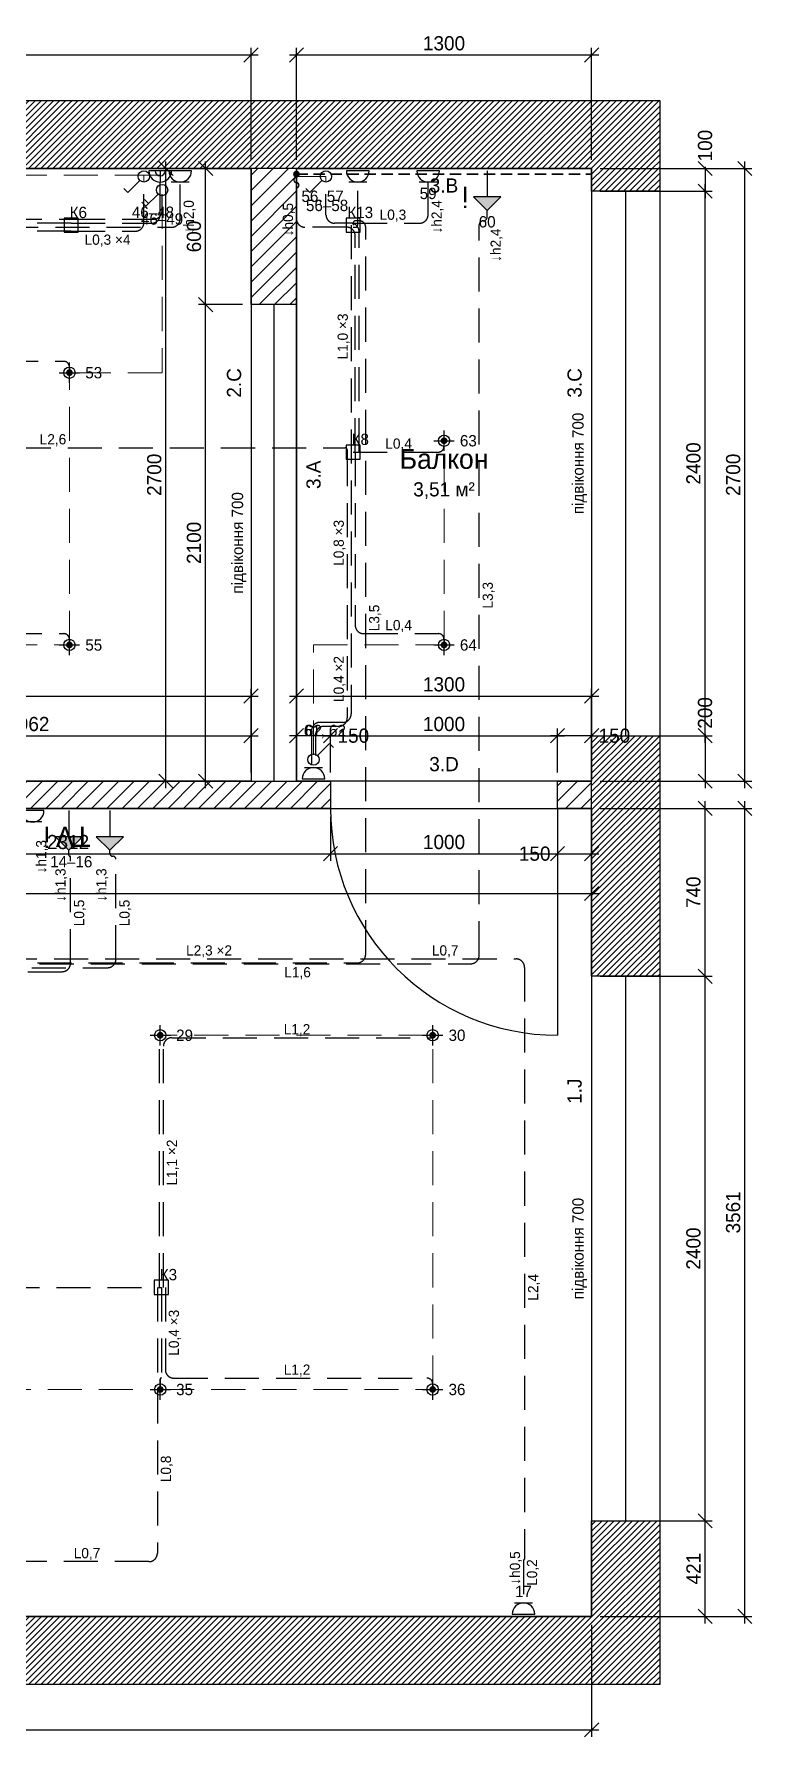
# Model space of a CAD drawing. Header units: millimetres. Extents: x -1100 to 7951, y -541 to 6973.
# Drawn here: x 4789 to 7951, y -531 to 6973 of the extents above; entities that cross this region are included whole.
import ezdxf
from ezdxf.enums import TextEntityAlignment as Align

# ---------------------------------------------------------------- set-up
doc = ezdxf.new("R2010")
doc.units = ezdxf.units.MM
doc.linetypes.add('E_CABLE_DASH', pattern=[225, 150, -75])
doc.linetypes.add('E_LED_DASH', pattern=[75, 50, -25])
doc.layers.add('A-AREA', color=8, linetype='Continuous', plot=False)
for name, color, linetype in [('A-DIMS', 2, 'Continuous'), ('A-DOOR', 3, 'Continuous'), ('A-TEXT', 7, 'Continuous'), ('A-WALL', 7, 'Continuous'), ('A-WIND', 4, 'Continuous'), ('E-DATA', 140, 'Continuous'), ('E-LED', 221, 'E_LED_DASH'), ('E-LIGHT', 6, 'Continuous'), ('E-LINK', 5, 'E_CABLE_DASH'), ('E-SOCKET', 1, 'Continuous'), ('E-SWITCH', 5, 'Continuous'), ('E-TEXT', 7, 'Continuous'), ('L-TEXT', 7, 'Continuous'), ('W-BOX', 1, 'Continuous'), ('W-CABLE-DEVICE', 1, 'E_CABLE_DASH'), ('W-CABLE-LIGHT', 1, 'E_CABLE_DASH'), ('W-CABLE-LOW', 1, 'E_CABLE_DASH'), ('W-CABLE-SOCKET', 1, 'E_CABLE_DASH'), ('W-TEXT', 7, 'Continuous')]:
    doc.layers.add(name, color=color, linetype=linetype)
doc.styles.add('PLEX_LIGHT', font='IBMPlexSans-Light.ttf')
doc.dimstyles.new('PLAN', dxfattribs={"dimscale": 25, "dimtxt": 2.5, "dimasz": 2.5, "dimexe": 1.25, "dimexo": 1.5, "dimgap": 0.8, "dimtad": 1, "dimdec": 0, "dimtxsty": 'PLEX_LIGHT', "dimtsz": 1.25, "dimcen": 2.5, "dimdle": 1.25, "dimclrd": 2, "dimclre": 2, "dimclrt": 2, "dimazin": 3, "dimtfac": 1, "dimtmove": 0, "dimatfit": 3})

# ---------------------------------------------------------------- blocks, each defined once
blk = doc.blocks.new('E_SOCKET')
at = {"color": 0}
for p, q in [((-2, 0.4), (2, 0.4)), ((-1.6, 2.4), (1.6, 2.4))]:
    blk.add_line(p, q, dxfattribs=at)
blk.add_arc((0, 0.4), 2, 0, 180, dxfattribs=at)
at = {"style": 'PLEX_LIGHT', "flags": 1}
for tag in ['GROUP', 'H', 'ID']:
    blk.add_attdef(tag, (0, 0), '', height=2, dxfattribs=at)
blk = doc.blocks.new('E_DATA')
h = blk.add_hatch(color=0)
h.dxf.hatch_style = 1
h.paths.add_polyline_path([(-2.4, 5), (2.4, 5), (0, 7.4)])
at = {"color": 0}
blk.add_line((0, 0.4), (0, 5), dxfattribs=at)
blk.add_lwpolyline([(-2.4, 5), (2.4, 5), (0, 7.4)], close=True, dxfattribs=at)
at = {"color": 0, "style": 'PLEX_LIGHT'}
blk.add_text('i', height=3.6, dxfattribs=at).set_placement((3.36, 5), align=Align.MIDDLE_LEFT)
at = {"style": 'PLEX_LIGHT', "flags": 1}
for tag in ['GROUP', 'H', 'ID']:
    blk.add_attdef(tag, (0, 0), '', height=2, dxfattribs=at)
blk = doc.blocks.new('E_TV')
h = blk.add_hatch(color=0)
h.dxf.hatch_style = 1
h.paths.add_polyline_path([(-2.4, 5), (2.4, 5), (0, 7.4)])
at = {"color": 0}
blk.add_line((0, 0.4), (0, 5), dxfattribs=at)
blk.add_lwpolyline([(-2.4, 5), (2.4, 5), (0, 7.4)], close=True, dxfattribs=at)
at = {"color": 0, "style": 'PLEX_LIGHT'}
blk.add_text('TV', height=3.6, dxfattribs=at).set_placement((3.36, 5), align=Align.MIDDLE_LEFT)
at = {"style": 'PLEX_LIGHT', "flags": 1}
for tag in ['GROUP', 'H', 'ID']:
    blk.add_attdef(tag, (0, 0), '', height=2, dxfattribs=at)
blk = doc.blocks.new('E_DOWNLIGHT')
h = blk.add_hatch(color=0)
h.dxf.hatch_style = 1
edge = h.paths.add_edge_path()
edge.add_arc((0, 0), 0.6, 0, 360)
at = {"color": 0}
for p, q in [((-1.8, 0), (1.8, 0)), ((0, -1.8), (0, 1.8))]:
    blk.add_line(p, q, dxfattribs=at)
blk.add_circle((0, 0), 1, dxfattribs=at)
at = {"style": 'PLEX_LIGHT', "flags": 1}
for tag in ['GROUP', 'H', 'ID']:
    blk.add_attdef(tag, (0, 0), '', height=2, dxfattribs=at)
blk = doc.blocks.new('E_SCONCE')
at = {"color": 0}
for p, q in [((-2, 0.4), (2, 0.4)), ((0, 0.4), (0, 2.4))]:
    blk.add_line(p, q, dxfattribs=at)
for radius in [2, 0.9]:
    blk.add_arc((0, 0.4), radius, 0, 180, dxfattribs=at)
at = {"style": 'PLEX_LIGHT', "flags": 1}
for tag in ['GROUP', 'H', 'ID']:
    blk.add_attdef(tag, (0, 0), '', height=2, dxfattribs=at)
blk = doc.blocks.new('E_SWITCH')
at = {"color": 0}
for p, q in [((0.71, 2.11), (2.83, 4.23)), ((2.83, 4.23), (3.54, 3.52))]:
    blk.add_line(p, q, dxfattribs=at)
blk.add_circle((0, 1.4), 1, dxfattribs=at)
at = {"style": 'PLEX_LIGHT', "flags": 1}
for tag in ['GROUP', 'H', 'ID']:
    blk.add_attdef(tag, (0, 0), '', height=2, dxfattribs=at)
blk = doc.blocks.new('E_PASS_SWITCH')
at = {"color": 0}
for p, q in [((0.71, 2.11), (2.83, 4.23)), ((2.4, 3.8), (3.11, 3.1)), ((2.83, 4.23), (3.54, 3.52))]:
    blk.add_line(p, q, dxfattribs=at)
blk.add_circle((0, 1.4), 1, dxfattribs=at)
at = {"style": 'PLEX_LIGHT', "flags": 1}
for tag in ['GROUP', 'H', 'ID']:
    blk.add_attdef(tag, (0, 0), '', height=2, dxfattribs=at)
blk = doc.blocks.new('E_LED_OUTPUT')
h = blk.add_hatch(color=0)
h.dxf.hatch_style = 1
edge = h.paths.add_edge_path()
edge.add_arc((0, 1), 0.6, 0, 360)
at = {"color": 0}
for centre, start, end in [((0, 2.95), 90, 270), ((0, 2.05), 270, 90)]:
    blk.add_arc(centre, 0.45, start, end, dxfattribs=at)
at = {"style": 'PLEX_LIGHT', "flags": 1}
for tag in ['GROUP', 'H', 'ID']:
    blk.add_attdef(tag, (0, 0), '', height=2, dxfattribs=at)

msp = doc.modelspace()

# ---------------------------------------------------------------- hatches: boundary and pattern name
at = {"layer": 'A-WALL'}
h = msp.add_hatch(dxfattribs=at)
h.set_pattern_fill('ANSI31', scale=6)
h.paths.add_polyline_path([(5945, 6381), (5745, 6381), (1903, 6381), (1783, 6381), (1783, 6681), (5745, 6681), (5945, 6681)])
h = msp.add_hatch(dxfattribs=at)
h.set_pattern_fill('ANSI31', scale=6)
h.paths.add_polyline_path([(7545, 6681), (7545, 6381), (7245, 6381), (5945, 6381), (5945, 6681), (7245, 6681)])
h = msp.add_hatch(dxfattribs=at)
h.set_pattern_fill('ANSI31', scale=15)
h.paths.add_polyline_path([(5745, 5781), (5745, 6381), (5945, 6381), (5945, 5781)])
h = msp.add_hatch(dxfattribs=at)
h.set_pattern_fill('ANSI31', scale=6)
h.paths.add_polyline_path([(7245, 6381), (7545, 6381), (7545, 6281), (7245, 6281)])
h = msp.add_hatch(dxfattribs=at)
h.set_pattern_fill('ANSI31', scale=6)
h.paths.add_polyline_path([(7245, 3881), (7545, 3881), (7545, 3681), (7245, 3681)])
h = msp.add_hatch(dxfattribs=at)
h.set_pattern_fill('ANSI31', scale=15)
h.paths.add_polyline_path([(6095, 3681), (6095, 3561), (5945, 3561), (5745, 3561), (3783, 3561), (3783, 3681), (5745, 3681), (5945, 3681)])
h = msp.add_hatch(dxfattribs=at)
h.set_pattern_fill('ANSI31', scale=15)
h.paths.add_polyline_path([(7095, 3681), (7245, 3681), (7245, 3561), (7095, 3561)])
h = msp.add_hatch(dxfattribs=at)
h.set_pattern_fill('ANSI31', scale=6)
h.paths.add_polyline_path([(7245, 2821), (7245, 3561), (7245, 3681), (7545, 3681), (7545, 3561), (7545, 2821)])
h = msp.add_hatch(dxfattribs=at)
h.set_pattern_fill('ANSI31', scale=6)
h.paths.add_polyline_path([(7245, 0), (7245, 421), (7545, 421), (7545, 0), (7545, -300), (7245, -300)])
h = msp.add_hatch(dxfattribs=at)
h.set_pattern_fill('ANSI31', scale=6)
h.paths.add_polyline_path([(1750, 0), (1850, 0), (7245, 0), (7245, -300), (1850, -300), (1750, -300)])

# ---------------------------------------------------------------- linework, layer by layer
at = {"layer": 'A-AREA'}
for points in [[(1903, 3681), (1903, 6381), (5745, 6381), (5745, 3681)], [(5945, 3681), (5945, 6381), (7245, 6381), (7245, 3681)], [(1850, 0), (1850, 2350), (2450, 2350), (2450, 2450), (0, 2450), (0, 3911), (1783, 3911), (1783, 3561), (7245, 3561), (7245, 0)]]:
    msp.add_lwpolyline(points, close=True, dxfattribs=at)
at = {"layer": 'A-DOOR'}
msp.add_line((7095, 3561), (7095, 2561), dxfattribs=at)
msp.add_arc((7095, 3561), 1000, 180, -90, dxfattribs=at)
at = {"layer": 'A-WALL'}
for p, q in [((1783, 6681), (5945, 6681)), ((5945, 6681), (7545, 6681)), ((7545, 6681), (7545, 6381)), ((5945, 6381), (1783, 6381)), ((5745, 5781), (5745, 6381)), ((7245, 6381), (5945, 6381)), ((5945, 6381), (5945, 5781)), ((7245, 6281), (7245, 6381)), ((7545, 6381), (7545, 6281)), ((7545, 6281), (7245, 6281)), ((5945, 5781), (5745, 5781)), ((7245, 3681), (7245, 3881)), ((7245, 3881), (7545, 3881)), ((7545, 3881), (7545, 3681)), ((3783, 3681), (6095, 3681)), ((6095, 3681), (6095, 3561)), ((7095, 3561), (7095, 3681)), ((7095, 3681), (7245, 3681)), ((7245, 2821), (7245, 3681)), ((7545, 3681), (7545, 2821)), ((6095, 3561), (3783, 3561)), ((7245, 3561), (7095, 3561)), ((7545, 2821), (7245, 2821)), ((7245, 0), (7245, 421)), ((7245, 421), (7545, 421)), ((7545, 421), (7545, -300)), ((1750, 0), (7245, 0)), ((7245, -300), (1750, -300)), ((7545, -300), (7245, -300))]:
    msp.add_line(p, q, dxfattribs=at)
at = {"layer": 'A-WIND'}
for p, q in [((7245, 6281), (7245, 3881)), ((7395, 6281), (7395, 3881)), ((7545, 6281), (7545, 3881)), ((5745, 5781), (5745, 3681)), ((5845, 5781), (5845, 3681)), ((5945, 5781), (5945, 3681)), ((7245, 2821), (7245, 421)), ((7395, 2821), (7395, 421)), ((7545, 2821), (7545, 421))]:
    msp.add_line(p, q, dxfattribs=at)
at = {"layer": 'E-LED', "lineweight": 35}
msp.add_line((5945, 6356), (7245, 6356), dxfattribs=at)
at = {"layer": 'E-LINK', "lineweight": 18}
for points in [[(3345, 6351), (5345, 6351)], [(5273, 6324.5), (5273, 6351), (5345, 6351)], [(6075, 6324.5), (6075, 6344.8), (5945, 6344.8)], [(5353, 6264.5), (5353, 5481), (4945, 5481)], [(3303, 5481), (3303, 4281), (4945, 4281), (4945, 5481)], [(6595, 4281), (6595, 5181)], [(6020, 3797.5), (6020, 4281), (6595, 4281)], [(1333, 3178), (450, 3178), (3050, 3178), (3050, 2561), (3050, 1780), (3050, 1000), (5345, 1000), (6545, 1000), (6545, 2561), (5345, 2561)]]:
    msp.add_lwpolyline(points, dxfattribs=at)
at = {"layer": 'W-BOX'}
for points in [[(4921.8, 6099.8), (4984.2, 6099.8), (4984.2, 6162.2), (4921.8, 6162.2)], [(6163.8, 6099.8), (6226.2, 6099.8), (6226.2, 6162.2), (6163.8, 6162.2)], [(6163.8, 5099.8), (6226.2, 5099.8), (6226.2, 5162.2), (6163.8, 5162.2)], [(5318.8, 1418.8), (5381.2, 1418.8), (5381.2, 1481.2), (5318.8, 1481.2)]]:
    msp.add_lwpolyline(points, close=True, dxfattribs=at)
at = {"layer": 'W-CABLE-DEVICE', "true_color": 0x4fb0a0}
msp.add_lwpolyline([(339.6, 2525), (339.6, 2860, -0.414214), (377.1, 2897.5), (6912.5, 2897.5, -0.414214), (6950, 2860), (6950, 252.5, -0.414214), (6947.5, 250), (6947.5, 250, 0.414214), (6945, 247.5), (6945, 60)], format="xyb", dxfattribs=at)
at = {"layer": 'W-CABLE-LIGHT', "true_color": 0xd4a72c}
for points in [[(4953, 6139.8), (3382.5, 6139.8, -0.414214), (3345, 6177.2), (3345, 6321)], [(4953, 6139.8), (5307.5, 6139.8, 0.414214), (5345, 6177.2), (5345, 6321)], [(4953, 6104.8), (3460.5, 6104.8, -0.414214), (3423, 6142.2), (3423, 6268)], [(4953, 6104.8), (5235.5, 6104.8, 0.414214), (5273, 6142.2), (5273, 6268)], [(4953, 6157.2), (5315.5, 6157.2, 0.414214), (5353, 6194.8), (5353, 6268)], [(3961.8, 4931), (3961.8, 6119.8, -0.414214), (3999.2, 6157.2), (4953, 6157.2)], [(3944.2, 4931), (3944.2, 5493.5, -0.414214), (3981.8, 5531), (4920, 5531, -0.414214), (4945, 5506), (4945, 5481)], [(3961.8, 4931), (3961.8, 4368.5, 0.414214), (3999.2, 4331), (4920, 4331, -0.414214), (4945, 4306), (4945, 4281)]]:
    msp.add_lwpolyline(points, format="xyb", dxfattribs=at)
at = {"layer": 'W-CABLE-LIGHT', "true_color": 0xa6761d}
for points in [[(6203.8, 5131), (6203.8, 6084.8, 0.414214), (6166.2, 6122.2), (5982.5, 6122.2, -0.414214), (5945, 6159.8), (5945, 6308.5)], [(6221.2, 5131), (6221.2, 6102.2, 0.414214), (6183.8, 6139.8), (6112.5, 6139.8, -0.414214), (6075, 6177.2), (6075, 6268)], [(6195, 5131), (6570, 5131, 0.414214), (6595, 5156), (6595, 5181)], [(193.8, 2525), (193.8, 2807.5, -0.414214), (231.2, 2845), (3512.5, 2845, 0.414214), (3550, 2882.5), (3550, 5112.5, -0.414214), (3587.5, 5150), (6159.2, 5150, -0.414214), (6168.8, 5140.5), (6168.8, 5131)], [(6168.8, 5131), (6168.8, 3959.8, -0.414214), (6131.2, 3922.2), (6066.2, 3922.2, 0.414214), (6028.8, 3884.8), (6028.8, 3794)], [(6203.8, 5131), (6203.8, 4368.5, 0.414214), (6241.2, 4331), (6570, 4331, -0.414214), (6595, 4306), (6595, 4281)]]:
    msp.add_lwpolyline(points, format="xyb", dxfattribs=at)
at = {"layer": 'W-CABLE-LIGHT', "true_color": 0xf28e2b}
for points in [[(5341.2, 1450), (5341.2, 2548.1, -0.414214), (5343.1, 2550), (5343.1, 2550, 0.414214), (5345, 2551.9), (5345, 2561)], [(5358.8, 1450), (5358.8, 2512.5, -0.414214), (5396.2, 2550), (6539.5, 2550, 0.414214), (6545, 2555.5), (6545, 2561)], [(3050, 1850), (3050, 1487.5, 0.414214), (3087.5, 1450), (5350, 1450)], [(5332.5, 1450), (5332.5, 278.8, -0.414214), (5295, 241.2), (4152.5, 241.2, 0.414214), (4115, 203.8), (4115, 113)], [(5350, 1450), (5350, 1052.5, -0.414214), (5347.5, 1050), (5347.5, 1050, 0.414214), (5345, 1047.5), (5345, 1000)], [(5367.5, 1450), (5367.5, 1087.5, 0.414214), (5405, 1050), (6520, 1050, -0.414214), (6545, 1025), (6545, 1000)]]:
    msp.add_lwpolyline(points, format="xyb", dxfattribs=at)
at = {"layer": 'W-CABLE-LOW'}
for points in [[(500, 2525), (500, 2685, 0.414214), (462.5, 2722.5), (313.8, 2722.5, -0.414214), (276.2, 2760), (276.2, 2838.8, -0.414214), (313.8, 2876.2), (6712.5, 2876.2, 0.414214), (6750, 2913.8), (6750, 6132.5, -0.414214), (6767.5, 6150), (6767.5, 6150, 0.414214), (6785, 6167.5), (6785, 6196)], [(456.2, 2525), (456.2, 2632.5, 0.414214), (418.8, 2670), (261.2, 2670, -0.414214), (223.8, 2707.5), (223.8, 2803.8, -0.414214), (261.2, 2841.2), (4912.5, 2841.2, 0.414214), (4950, 2878.8), (4950, 3346.5, 0.414214), (4946.5, 3350), (4946.5, 3350, -0.414214), (4943, 3353.5), (4943, 3376)], [(470.8, 2525), (470.8, 2650, 0.414214), (433.3, 2687.5), (278.8, 2687.5, -0.414214), (241.2, 2725), (241.2, 2821.2, -0.414214), (278.8, 2858.8), (5112.5, 2858.8, 0.414214), (5150, 2896.2), (5150, 3336.5, 0.414214), (5136.5, 3350), (5136, 3350, -0.414214), (5123, 3363), (5123, 3376)]]:
    msp.add_lwpolyline(points, format="xyb", dxfattribs=at)
at = {"layer": 'W-CABLE-SOCKET', "true_color": 0x76b7b2}
msp.add_lwpolyline([(3270.5, 5131), (3270.5, 6084.8, -0.414214), (3308, 6122.2), (5395.5, 6122.2, 0.414214), (5433, 6159.8), (5433, 6321)], format="xyb", dxfattribs=at)
at = {"layer": 'W-CABLE-SOCKET', "true_color": 0x7f7fc9}
for points in [[(6195, 6122.2), (6205, 6122.2, 0.414214), (6215, 6132.2), (6215, 6321)], [(6195, 6139.8), (6487.5, 6139.8, 0.414214), (6525, 6177.2), (6525, 6321)], [(266.7, 2525), (266.7, 2842.5, -0.414214), (304.2, 2880), (6212.5, 2880, 0.414214), (6250, 2917.5), (6250, 6122.5, 0.414214), (6222.5, 6150), (6204.5, 6150, 0.414214), (6195, 6140.5), (6195, 6131)], [(6186.2, 6131), (6186.2, 3977.2, -0.414214), (6148.8, 3939.8), (6048.8, 3939.8, 0.414214), (6011.2, 3902.2), (6011.2, 3741)]]:
    msp.add_lwpolyline(points, format="xyb", dxfattribs=at)

# ---------------------------------------------------------------- block references
at = {"layer": 'E-DATA', "xscale": 25, "yscale": 25, "rotation": -180}
for name, p in [('E_DATA', (6785, 6381)), ('E_DATA', (4943, 3561)), ('E_TV', (5123, 3561))]:
    msp.add_blockref(name, p, dxfattribs=at)
at = {"layer": 'E-LED', "xscale": 25, "yscale": 25, "rotation": -180}
msp.add_blockref('E_LED_OUTPUT', (5945, 6381), dxfattribs=at)
at = {"layer": 'E-LIGHT', "xscale": 25, "yscale": 25, "rotation": -180}
msp.add_blockref('E_SCONCE', (5345, 6381), dxfattribs=at)
at = {"layer": 'E-LIGHT', "xscale": 25, "yscale": 25}
for p in [(4945, 5481), (6595, 5181), (4945, 4281), (6595, 4281), (5345, 2561), (6545, 2561), (5345, 1000), (6545, 1000)]:
    msp.add_blockref('E_DOWNLIGHT', p, dxfattribs=at)
at = {"layer": 'E-SOCKET', "xscale": 25, "yscale": 25, "rotation": -180}
for p in [(5433, 6381), (6215, 6381), (6525, 6381), (4783, 3561)]:
    msp.add_blockref('E_SOCKET', p, dxfattribs=at)
at = {"layer": 'E-SOCKET', "xscale": 25, "yscale": 25}
for p in [(6020, 3681), (6945, 0)]:
    msp.add_blockref('E_SOCKET', p, dxfattribs=at)
at = {"layer": 'E-SWITCH', "xscale": 25, "yscale": 25, "rotation": -180}
for name, p in [('E_SWITCH', (5273, 6381)), ('E_PASS_SWITCH', (5353, 6321)), ('E_SWITCH', (6075, 6381))]:
    msp.add_blockref(name, p, dxfattribs=at)
at = {"layer": 'E-SWITCH', "xscale": 25, "yscale": 25}
msp.add_blockref('E_SWITCH', (6020, 3741), dxfattribs=at)

# ---------------------------------------------------------------- texts
at = {"layer": 'A-TEXT', "style": 'PLEX_LIGHT'}
for s, height, p in [('3.B', 62.5, (6595, 6306)), ('Балкон', 87.5, (6595, 5101)), ('3.D', 62.5, (6595, 3756))]:
    msp.add_text(s, height=height, dxfattribs=at).set_placement(p, align=Align.MIDDLE_CENTER)
for s, height, p in [('2.C', 62.5, (5670, 5436)), ('3.C', 62.5, (7170, 5436)), ('підвіконня 700', 50, (7185, 5081)), ('3.A', 62.5, (6020, 5031)), ('підвіконня 700', 50, (5685, 4731)), ('1.J', 62.5, (7170, 2314.7)), ('підвіконня 700', 50, (7185, 1621))]:
    msp.add_text(s, height=height, rotation=90, dxfattribs=at).set_placement(p, align=Align.MIDDLE_CENTER)
at = {"layer": 'A-TEXT', "insert": (6595, 4961), "char_height": 62.5, "attachment_point": 5, "style": 'PLEX_LIGHT'}
msp.add_mtext('3,51 м²', dxfattribs=at)
at = {"layer": 'E-TEXT', "style": 'PLEX_LIGHT'}
for s, p in [('56–58', (6080, 6218)), ('59', (6525, 6271)), ('46–49', (5353, 6158)), ('60', (6785, 6146)), ('61, 62', (6070, 3904)), ('14–16', (4953, 3326)), ('17', (6945, 110))]:
    msp.add_text(s, height=50, dxfattribs=at).set_placement(p, align=Align.MIDDLE_CENTER)
for s, p in [('53', (5015, 5481)), ('63', (6665, 5181)), ('55', (5015, 4281)), ('64', (6665, 4281)), ('29', (5415, 2561)), ('30', (6615, 2561)), ('35', (5415, 1000)), ('36', (6615, 1000))]:
    msp.add_text(s, height=50, dxfattribs=at).set_placement(p, align=Align.MIDDLE_LEFT)
at = {"layer": 'L-TEXT', "style": 'PLEX_LIGHT'}
for s, p in [('56, 57', (6060, 6258.5)), ('46–48', (5313, 6188)), ('62', (6020, 3904))]:
    msp.add_text(s, height=50, dxfattribs=at).set_placement(p, align=Align.MIDDLE_CENTER)
for s, p in [('53', (5015, 5481)), ('63', (6665, 5181)), ('55', (5015, 4281)), ('64', (6665, 4281)), ('29', (5415, 2561)), ('30', (6615, 2561)), ('35', (5415, 1000)), ('36', (6615, 1000))]:
    msp.add_text(s, height=50, dxfattribs=at).set_placement(p, align=Align.MIDDLE_LEFT)
at = {"layer": 'W-CABLE-DEVICE', "true_color": 0x4fb0a0, "style": 'PLEX_LIGHT'}
msp.add_text('L0,7', height=45, dxfattribs=at).set_placement((6600, 2935), align=Align.MIDDLE_CENTER)
for s, p in [('L2,4', (6987.5, 1450)), ('↓h0,5', (6907.5, 213.2)), ('L0,2', (6982.5, 193))]:
    msp.add_text(s, height=45, rotation=90, dxfattribs=at).set_placement(p, align=Align.MIDDLE_CENTER)
at = {"layer": 'W-CABLE-LIGHT', "true_color": 0xa6761d, "style": 'PLEX_LIGHT'}
msp.add_text('↓h0,5', height=45, rotation=90, dxfattribs=at).set_placement((5907.5, 6155.3), align=Align.MIDDLE_CENTER)
for s, p in [('L2,6', (4872.5, 5187.5)), ('L0,4', (6395, 5168.5)), ('L0,4', (6395, 4368.5))]:
    msp.add_text(s, height=45, dxfattribs=at).set_placement(p, align=Align.MIDDLE_CENTER)
at = {"layer": 'W-CABLE-LIGHT', "true_color": 0xf28e2b, "style": 'PLEX_LIGHT'}
for s, p in [('L1,2', (5947.5, 2587.5)), ('L1,2', (5947.5, 1087.5)), ('L0,7', (5022.5, 278.8))]:
    msp.add_text(s, height=45, dxfattribs=at).set_placement(p, align=Align.MIDDLE_CENTER)
for s, p in [('L1,1 ×2', (5396.2, 2000)), ('L0,4 ×3', (5405, 1250)), ('L0,8', (5370, 650))]:
    msp.add_text(s, height=45, rotation=90, dxfattribs=at).set_placement(p, align=Align.MIDDLE_CENTER)
at = {"layer": 'W-CABLE-LOW', "style": 'PLEX_LIGHT'}
for s, p in [('↓h2,4', (6822.5, 6042.8)), ('↓h1,3', (4905.5, 3222.8)), ('↓h1,3', (5085.5, 3222.8))]:
    msp.add_text(s, height=45, rotation=90, dxfattribs=at).set_placement(p, align=Align.MIDDLE_CENTER)
at = {"layer": 'W-CABLE-SOCKET', "true_color": 0x76b7b2, "style": 'PLEX_LIGHT'}
msp.add_text('↓h2,0', height=45, rotation=90, dxfattribs=at).set_placement((5470.5, 6167.8), align=Align.MIDDLE_CENTER)
at = {"layer": 'W-CABLE-SOCKET', "true_color": 0x7f7fc9, "style": 'PLEX_LIGHT'}
for s, p in [('↓h2,4', (6562.5, 6167.8)), ('L3,5', (6287.5, 4400))]:
    msp.add_text(s, height=45, rotation=90, dxfattribs=at).set_placement(p, align=Align.MIDDLE_CENTER)
msp.add_text('L0,3', height=45, dxfattribs=at).set_placement((6370, 6177.2), align=Align.MIDDLE_CENTER)
at = {"layer": 'W-CABLE-SOCKET', "true_color": 0x4e79a7, "style": 'PLEX_LIGHT'}
msp.add_text('↓h1,3', height=45, rotation=90, dxfattribs=at).set_placement((4820.5, 3347.8), align=Align.MIDDLE_CENTER)
at = {"layer": 'W-TEXT', "style": 'PLEX_LIGHT'}
for s, height, p in [('К6', 50, (4984.2, 6187.2)), ('К13', 50, (6226.2, 6187.2)), ('L0,3 ×4', 45, (5113, 6067.2)), ('К8', 50, (6226.2, 5187.2)), ('L2,3 ×2', 45, (5560, 2935)), ('L1,6', 45, (5950, 2838.8)), ('К3', 50, (5381.2, 1506.2))]:
    msp.add_text(s, height=height, dxfattribs=at).set_placement(p, align=Align.MIDDLE_CENTER)
for s, p in [('L1,0 ×3', (6148.8, 5640.5)), ('L0,8 ×3', (6131.2, 4731)), ('L3,3', (6787.5, 4500)), ('L0,4 ×2', (6131.2, 4131)), ('L0,5', (4987.5, 3100)), ('L0,5', (5187.5, 3100))]:
    msp.add_text(s, height=45, rotation=90, dxfattribs=at).set_placement(p, align=Align.MIDDLE_CENTER)

# ---------------------------------------------------------------- dimensions: what is measured, and where the dimension line sits
at = {"layer": 'A-DIMS'}
for base, p1, p2 in [((1903, 6881), (1903, 6381), (5745, 6381)), ((5945, 6881), (5945, 6381), (7245, 6381)), ((1903, 4056), (1903, 3681), (5745, 3681)), ((5945, 4056), (5945, 3681), (7245, 3681)), ((3783, 3881), (3783, 3681), (5745, 3681)), ((6095, 3881), (6095, 3681), (7095, 3681)), ((1783, 3186), (1783, 3561), (7245, 3561)), ((3783, 3361), (3783, 3561), (6095, 3561)), ((6095, 3361), (6095, 3561), (7095, 3561)), ((1850, -500), (1850, 0), (7245, 0))]:
    msp.add_linear_dim(base=base, p1=p1, p2=p2, dimstyle='PLAN', dxfattribs=at).render()
for base, p1, p2, location in [((7745, 6281), (7245, 6281), (7245, 6381), (7745, 6481.6)), ((7745, 3681), (7245, 3681), (7245, 3881), (7745, 3981.6))]:
    msp.add_linear_dim(base=base, p1=p1, p2=p2, angle=90, location=location, dimstyle='PLAN', override={"dimtmove": 2}, dxfattribs=at).render()
for base, p1, p2 in [((5370, 3681), (5745, 3681), (5745, 6381)), ((5545, 5781), (5745, 5781), (5745, 6381)), ((7920, 3681), (7245, 3681), (7245, 6381)), ((7745, 3881), (7245, 3881), (7245, 6281)), ((5545, 3681), (5745, 3681), (5745, 5781)), ((7745, 2821), (7245, 2821), (7245, 3561)), ((7920, 0), (7245, 0), (7245, 3561)), ((7745, 421), (7245, 421), (7245, 2821)), ((7745, 0), (7245, 0), (7245, 421))]:
    msp.add_linear_dim(base=base, p1=p1, p2=p2, angle=90, dimstyle='PLAN', dxfattribs=at).render()
for base, p1, p2, location in [((5945, 3881), (5945, 3681), (6095, 3681), (6195.6, 3881)), ((7095, 3881), (7095, 3681), (7245, 3681), (7345.6, 3881)), ((7095, 3361), (7095, 3561), (7245, 3561), (6994.4, 3361))]:
    msp.add_linear_dim(base=base, p1=p1, p2=p2, location=location, dimstyle='PLAN', override={"dimtmove": 2}, dxfattribs=at).render()

doc.saveas('drawing.dxf')
